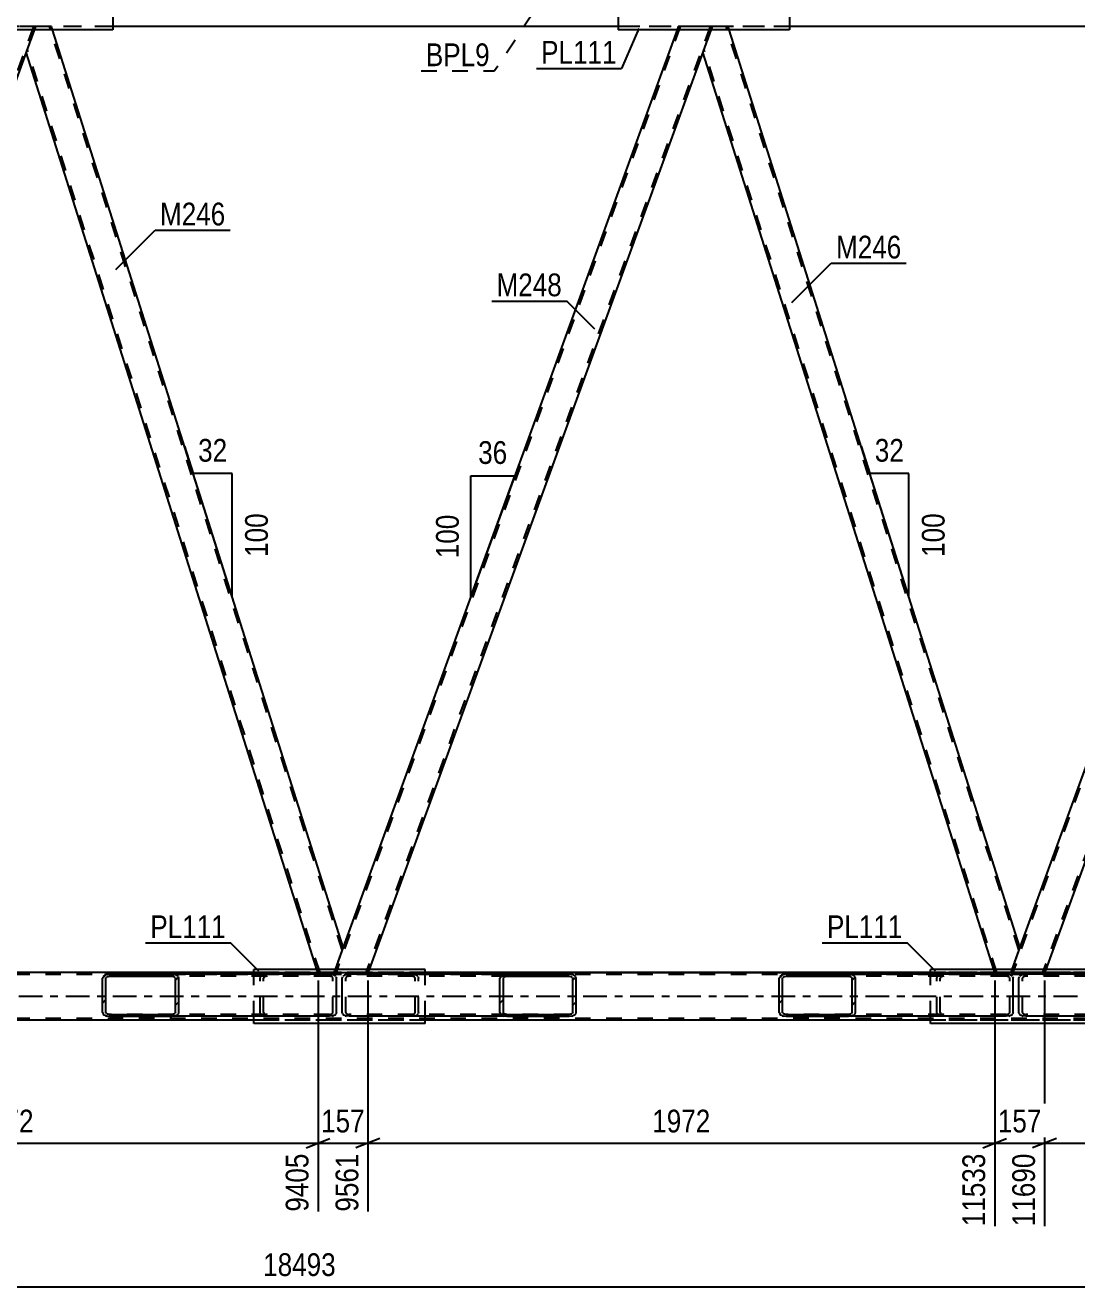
# Model space of a CAD drawing. Header units: millimetres. Extents: x -853 to 336, y -866 to -25.
# Drawn here: x -478.7 to -346.4, y -441.8 to -283.1 of the extents above; entities that cross this region are included whole.
import ezdxf

# ---------------------------------------------------------------- set-up
doc = ezdxf.new("R2010")
doc.units = ezdxf.units.MM
doc.linetypes.add('DXK_LINE_DOT2', pattern=[3.9198, 1.9599, -1.9599])
doc.linetypes.add('DXK_LINE_DOT3', pattern=[5.9187, 2.979, -0.9799, 0.9799, -0.9799])
doc.styles.add('Arial Narrow', font='ARIALN.TTF', dxfattribs={"height": 0.2})

# ---------------------------------------------------------------- blocks, each defined once
blk = doc.blocks.new('Part-570393679-12251 - 12244')
at = {"color": 2, "linetype": 'Continuous'}
for p, q in [((-489.26, -276.91), (-489.26, -277.31)), ((-467.72, -276.91), (-489.26, -276.91)), ((-467.72, -276.91), (-467.72, -277.31)), ((-489.26, -282.59), (-489.26, -283.71)), ((-467.72, -283.71), (-489.26, -283.71)), ((-467.72, -282.59), (-467.72, -283.71))]:
    blk.add_line(p, q, dxfattribs=at)
at = {"color": 7, "linetype": 'DXK_LINE_DOT2'}
for p, q in [((-489.26, -277.31), (-489.26, -282.59)), ((-467.72, -277.31), (-467.72, -282.59))]:
    blk.add_line(p, q, dxfattribs=at)
blk = doc.blocks.new('Part-570393679-12256 - 12244')
at = {"color": 2, "linetype": 'Continuous'}
for p, q in [((-404.13, -276.91), (-404.13, -277.31)), ((-382.58, -276.91), (-404.13, -276.91)), ((-382.58, -276.91), (-382.58, -277.31)), ((-404.13, -282.59), (-404.13, -283.71)), ((-382.58, -283.71), (-404.13, -283.71)), ((-382.58, -282.59), (-382.58, -283.71))]:
    blk.add_line(p, q, dxfattribs=at)
at = {"color": 7, "linetype": 'DXK_LINE_DOT2'}
for p, q in [((-404.13, -277.31), (-404.13, -282.59)), ((-382.58, -277.31), (-382.58, -282.59))]:
    blk.add_line(p, q, dxfattribs=at)
blk = doc.blocks.new('Part-570393679-12271 - 12244')
at = {"color": 7, "linetype": 'DXK_LINE_DOT2'}
for p, q in [((-121.46, -402.55), (-796.39, -402.55)), ((-121.46, -402.31), (-788.39, -402.31)), ((-428.44, -402.31), (-449.99, -402.31)), ((-343.31, -402.31), (-364.85, -402.31)), ((-121.46, -408.07), (-796.39, -408.07)), ((-121.46, -408.31), (-705.39, -408.31)), ((-428.44, -408.31), (-449.99, -408.31)), ((-343.31, -408.31), (-364.85, -408.31))]:
    blk.add_line(p, q, dxfattribs=at)
at = {"color": 2, "linetype": 'Continuous'}
for p, q in [((-449.99, -402.31), (-513.58, -402.31)), ((-364.85, -402.31), (-428.44, -402.31)), ((-449.99, -408.31), (-513.58, -408.31)), ((-364.85, -408.31), (-428.44, -408.31))]:
    blk.add_line(p, q, dxfattribs=at)
at = {"color": 7, "linetype": 'DXK_LINE_DOT3'}
blk.add_line((-121.46, -405.31), (-796.39, -405.31), dxfattribs=at)
blk = doc.blocks.new('Part-570393679-12277 - 12244')
at = {"color": 7, "linetype": 'DXK_LINE_DOT2'}
for p, q in [((-481.45, -283.31), (-524.77, -402.31)), ((-477.71, -283.31), (-521.02, -402.31)), ((-481.71, -283.31), (-481.85, -283.71)), ((-477.45, -283.31), (-481.71, -283.31)), ((-481.71, -283.31), (-481.67, -283.31)), ((-477.45, -283.31), (-478.62, -286.52)), ((-523.85, -399.1), (-525.02, -402.31)), ((-520.76, -402.31), (-525.02, -402.31)), ((-520.62, -401.91), (-520.76, -402.31))]:
    blk.add_line(p, q, dxfattribs=at)
at = {"color": 2, "linetype": 'Continuous'}
for p, q in [((-481.85, -283.71), (-523.85, -399.1)), ((-478.62, -286.52), (-520.62, -401.91))]:
    blk.add_line(p, q, dxfattribs=at)
blk = doc.blocks.new('Part-570393679-12795 - 12244')
at = {"color": 7, "linetype": 'DXK_LINE_DOT2'}
for p, q in [((-396.32, -283.31), (-439.63, -402.31)), ((-392.57, -283.31), (-435.89, -402.31)), ((-396.57, -283.31), (-396.72, -283.71)), ((-392.32, -283.31), (-396.57, -283.31)), ((-396.57, -283.31), (-396.54, -283.31)), ((-392.32, -283.31), (-393.48, -286.52)), ((-438.72, -399.1), (-439.89, -402.31)), ((-435.63, -402.31), (-439.89, -402.31)), ((-435.48, -401.91), (-435.63, -402.31))]:
    blk.add_line(p, q, dxfattribs=at)
at = {"color": 2, "linetype": 'Continuous'}
for p, q in [((-396.72, -283.71), (-438.72, -399.1)), ((-393.48, -286.52), (-435.48, -401.91))]:
    blk.add_line(p, q, dxfattribs=at)
blk = doc.blocks.new('Part-570393679-12443 - 12244')
at = {"color": 7, "linetype": 'DXK_LINE_DOT2'}
for p, q in [((-79.97, -283.31), (-742.57, -283.31)), ((-467.72, -283.31), (-489.26, -283.31)), ((-382.58, -283.31), (-404.13, -283.31))]:
    blk.add_line(p, q, dxfattribs=at)
at = {"color": 2, "linetype": 'Continuous'}
for p, q in [((-404.13, -283.31), (-467.72, -283.31)), ((-318.99, -283.31), (-382.58, -283.31))]:
    blk.add_line(p, q, dxfattribs=at)
blk = doc.blocks.new('Part-570393679-12950 - 12244')
at = {"linetype": 'Continuous'}
h = blk.add_hatch(dxfattribs=at)
h.set_pattern_fill('', scale=0.7, style=0, pattern_type=0)
h.set_pattern_definition([(45, (-419.0202, -403.0088), (-1.57154, 1.57154), [])])
h.paths.add_polyline_path([(-418.95, -402.83), (-419.02, -403.01), (-419.02, -407.33), (-418.95, -407.51), (-418.76, -407.67), (-418.48, -407.77), (-418.15, -407.81), (-410.29, -407.81), (-409.95, -407.77), (-409.67, -407.67), (-409.48, -407.51), (-409.41, -407.33), (-409.41, -403.01), (-409.48, -402.83), (-409.67, -402.67), (-409.95, -402.57), (-410.29, -402.53), (-418.15, -402.53), (-418.48, -402.57), (-418.76, -402.67)])
h.paths.add_polyline_path([(-418.31, -402.79), (-418.15, -402.77), (-410.29, -402.77), (-410.12, -402.79), (-409.98, -402.84), (-409.88, -402.92), (-409.85, -403.01), (-409.85, -407.33), (-409.88, -407.42), (-409.98, -407.5), (-410.12, -407.55), (-410.29, -407.57), (-418.15, -407.57), (-418.31, -407.55), (-418.46, -407.5), (-418.55, -407.42), (-418.58, -407.33), (-418.58, -403.01), (-418.55, -402.92), (-418.46, -402.84)])
at = {"color": 2, "linetype": 'Continuous'}
for p, q in [((-438.85, -403.01), (-438.78, -402.83)), ((-438.85, -407.33), (-438.85, -403.01)), ((-438.31, -402.57), (-437.98, -402.53)), ((-418.15, -402.53), (-437.98, -402.53)), ((-418.95, -402.83), (-419.02, -403.01)), ((-419.02, -407.33), (-419.02, -403.01)), ((-418.58, -403.01), (-418.55, -402.92)), ((-418.58, -407.33), (-418.58, -403.01)), ((-418.15, -402.53), (-418.48, -402.57)), ((-418.31, -402.79), (-418.15, -402.77)), ((-418.15, -402.53), (-410.29, -402.53)), ((-418.15, -402.77), (-410.29, -402.77)), ((-409.95, -402.57), (-410.29, -402.53)), ((-410.29, -402.77), (-410.12, -402.79)), ((-409.88, -402.92), (-409.85, -403.01)), ((-409.85, -407.33), (-409.85, -403.01)), ((-409.41, -403.01), (-409.48, -402.83)), ((-409.41, -407.33), (-409.41, -403.01)), ((-438.78, -407.51), (-438.85, -407.33)), ((-437.98, -407.81), (-438.31, -407.77)), ((-418.15, -407.81), (-437.98, -407.81)), ((-419.02, -407.33), (-418.95, -407.51)), ((-418.55, -407.42), (-418.58, -407.33)), ((-418.48, -407.77), (-418.15, -407.81)), ((-418.15, -407.57), (-418.31, -407.55)), ((-418.15, -407.57), (-410.29, -407.57)), ((-418.15, -407.81), (-410.29, -407.81)), ((-410.12, -407.55), (-410.29, -407.57)), ((-410.29, -407.81), (-409.95, -407.77)), ((-409.85, -407.33), (-409.88, -407.42)), ((-409.48, -407.51), (-409.41, -407.33))]:
    blk.add_line(p, q, dxfattribs=at)
at = {"color": 7, "linetype": 'DXK_LINE_DOT2'}
for p, q in [((-438.38, -402.92), (-438.41, -403.01)), ((-438.41, -407.33), (-438.41, -403.01)), ((-437.98, -402.77), (-438.14, -402.79)), ((-410.29, -402.77), (-437.98, -402.77)), ((-430.11, -402.53), (-429.78, -402.57)), ((-429.95, -402.79), (-430.11, -402.77)), ((-429.68, -403.01), (-429.71, -402.92)), ((-429.68, -407.33), (-429.68, -403.01)), ((-429.31, -402.83), (-429.24, -403.01)), ((-429.24, -407.33), (-429.24, -403.01)), ((-410.29, -402.53), (-418.15, -402.53)), ((-438.41, -407.33), (-438.38, -407.42)), ((-438.14, -407.55), (-437.98, -407.57)), ((-410.29, -407.57), (-437.98, -407.57)), ((-430.11, -407.57), (-429.95, -407.55)), ((-429.78, -407.77), (-430.11, -407.81)), ((-429.71, -407.42), (-429.68, -407.33)), ((-429.24, -407.33), (-429.31, -407.51)), ((-410.29, -407.81), (-418.15, -407.81))]:
    blk.add_line(p, q, dxfattribs=at)
at = {"color": 2, "linetype": 'Continuous'}
for centre, radius, start, end in [((-438.18, -403.37), 0.817, 99.5182, 138.0639), ((-418.35, -403.37), 0.817, 99.5182, 138.0639), ((-418.25, -403.19), 0.409, 99.5182, 138.0639), ((-410.19, -403.19), 0.409, 41.9363, 80.4819), ((-410.09, -403.37), 0.817, 41.9363, 80.4819), ((-438.18, -406.97), 0.817, 221.9363, 260.4819), ((-418.35, -406.97), 0.817, 221.9363, 260.4819), ((-418.25, -407.15), 0.409, 221.9363, 260.4819), ((-410.19, -407.15), 0.409, 279.5182, 318.0639), ((-410.09, -406.97), 0.817, 279.5182, 318.0639)]:
    blk.add_arc(centre, radius, start, end, dxfattribs=at)
at = {"color": 7, "linetype": 'DXK_LINE_DOT2'}
for centre, radius, start, end in [((-438.08, -403.19), 0.409, 99.5182, 138.0639), ((-430.02, -403.19), 0.409, 41.9363, 80.4819), ((-429.92, -403.37), 0.817, 41.9363, 80.4819), ((-438.08, -407.15), 0.409, 221.9363, 260.4819), ((-430.02, -407.15), 0.409, 279.5182, 318.0639), ((-429.92, -406.97), 0.817, 279.5182, 318.0639)]:
    blk.add_arc(centre, radius, start, end, dxfattribs=at)
blk = doc.blocks.new('Part-570393679-12690 - 12244')
at = {"color": 7, "linetype": 'DXK_LINE_DOT2'}
for p, q in [((-311.18, -283.31), (-354.5, -402.31)), ((-307.44, -283.31), (-350.75, -402.31)), ((-311.44, -283.31), (-311.59, -283.71)), ((-307.18, -283.31), (-311.44, -283.31)), ((-311.44, -283.31), (-311.4, -283.31)), ((-307.18, -283.31), (-308.35, -286.52)), ((-353.59, -399.1), (-354.75, -402.31)), ((-350.5, -402.31), (-354.75, -402.31)), ((-350.35, -401.91), (-350.5, -402.31))]:
    blk.add_line(p, q, dxfattribs=at)
at = {"color": 2, "linetype": 'Continuous'}
for p, q in [((-311.59, -283.71), (-353.59, -399.1)), ((-308.35, -286.52), (-350.35, -401.91))]:
    blk.add_line(p, q, dxfattribs=at)
blk = doc.blocks.new('Part-570393679-12710 - 12244')
at = {"linetype": 'Continuous'}
h = blk.add_hatch(dxfattribs=at)
h.set_pattern_fill('', scale=0.7, style=0, pattern_type=0)
h.set_pattern_definition([(45, (-383.8821, -403.0088), (-1.57154, 1.57154), [])])
h.paths.add_polyline_path([(-383.82, -402.83), (-383.88, -403.01), (-383.88, -407.33), (-383.82, -407.51), (-383.63, -407.67), (-383.34, -407.77), (-383.01, -407.81), (-375.15, -407.81), (-374.81, -407.77), (-374.53, -407.67), (-374.34, -407.51), (-374.27, -407.33), (-374.27, -403.01), (-374.34, -402.83), (-374.53, -402.67), (-374.81, -402.57), (-375.15, -402.53), (-383.01, -402.53), (-383.34, -402.57), (-383.63, -402.67)])
h.paths.add_polyline_path([(-383.18, -402.79), (-383.01, -402.77), (-375.15, -402.77), (-374.98, -402.79), (-374.84, -402.84), (-374.74, -402.92), (-374.71, -403.01), (-374.71, -407.33), (-374.74, -407.42), (-374.84, -407.5), (-374.98, -407.55), (-375.15, -407.57), (-383.01, -407.57), (-383.18, -407.55), (-383.32, -407.5), (-383.41, -407.42), (-383.45, -407.33), (-383.45, -403.01), (-383.41, -402.92), (-383.32, -402.84)])
at = {"color": 2, "linetype": 'Continuous'}
for p, q in [((-383.82, -402.83), (-383.88, -403.01)), ((-383.88, -407.33), (-383.88, -403.01)), ((-383.45, -403.01), (-383.41, -402.92)), ((-383.45, -407.33), (-383.45, -403.01)), ((-383.01, -402.53), (-383.34, -402.57)), ((-383.18, -402.79), (-383.01, -402.77)), ((-383.01, -402.53), (-375.15, -402.53)), ((-383.01, -402.77), (-375.15, -402.77)), ((-355.32, -402.53), (-375.15, -402.53)), ((-374.81, -402.57), (-375.15, -402.53)), ((-375.15, -402.77), (-374.98, -402.79)), ((-374.74, -402.92), (-374.71, -403.01)), ((-374.71, -407.33), (-374.71, -403.01)), ((-374.27, -403.01), (-374.34, -402.83)), ((-374.27, -407.33), (-374.27, -403.01)), ((-355.32, -402.53), (-354.98, -402.57)), ((-354.51, -402.83), (-354.45, -403.01)), ((-354.45, -407.33), (-354.45, -403.01)), ((-383.88, -407.33), (-383.82, -407.51)), ((-383.41, -407.42), (-383.45, -407.33)), ((-383.34, -407.77), (-383.01, -407.81)), ((-383.01, -407.57), (-383.18, -407.55)), ((-383.01, -407.57), (-375.15, -407.57)), ((-383.01, -407.81), (-375.15, -407.81)), ((-374.98, -407.55), (-375.15, -407.57)), ((-375.15, -407.81), (-374.81, -407.77)), ((-355.32, -407.81), (-375.15, -407.81)), ((-374.71, -407.33), (-374.74, -407.42)), ((-374.34, -407.51), (-374.27, -407.33)), ((-354.98, -407.77), (-355.32, -407.81)), ((-354.45, -407.33), (-354.51, -407.51))]:
    blk.add_line(p, q, dxfattribs=at)
at = {"color": 7, "linetype": 'DXK_LINE_DOT2'}
for p, q in [((-375.15, -402.53), (-383.01, -402.53)), ((-355.32, -402.77), (-383.01, -402.77)), ((-364.05, -403.01), (-363.99, -402.83)), ((-364.05, -407.33), (-364.05, -403.01)), ((-363.58, -402.92), (-363.62, -403.01)), ((-363.62, -407.33), (-363.62, -403.01)), ((-363.51, -402.57), (-363.18, -402.53)), ((-363.18, -402.77), (-363.35, -402.79)), ((-355.15, -402.79), (-355.32, -402.77)), ((-354.88, -403.01), (-354.92, -402.92)), ((-354.88, -407.33), (-354.88, -403.01)), ((-355.32, -407.57), (-383.01, -407.57)), ((-375.15, -407.81), (-383.01, -407.81)), ((-363.99, -407.51), (-364.05, -407.33)), ((-363.62, -407.33), (-363.58, -407.42)), ((-363.18, -407.81), (-363.51, -407.77)), ((-363.35, -407.55), (-363.18, -407.57)), ((-355.32, -407.57), (-355.15, -407.55)), ((-354.92, -407.42), (-354.88, -407.33))]:
    blk.add_line(p, q, dxfattribs=at)
at = {"color": 2, "linetype": 'Continuous'}
for centre, radius, start, end in [((-383.21, -403.37), 0.817, 99.5182, 138.0639), ((-383.11, -403.19), 0.409, 99.5182, 138.0639), ((-375.05, -403.19), 0.409, 41.9363, 80.4819), ((-374.95, -403.37), 0.817, 41.9363, 80.4819), ((-355.12, -403.37), 0.817, 41.9363, 80.4819), ((-383.21, -406.97), 0.817, 221.9363, 260.4819), ((-383.11, -407.15), 0.409, 221.9363, 260.4819), ((-375.05, -407.15), 0.409, 279.5182, 318.0639), ((-374.95, -406.97), 0.817, 279.5182, 318.0639), ((-355.12, -406.97), 0.817, 279.5182, 318.0639)]:
    blk.add_arc(centre, radius, start, end, dxfattribs=at)
at = {"color": 7, "linetype": 'DXK_LINE_DOT2'}
for centre, radius, start, end in [((-363.38, -403.37), 0.817, 99.5182, 138.0639), ((-363.28, -403.19), 0.409, 99.5182, 138.0639), ((-355.22, -403.19), 0.409, 41.9363, 80.4819), ((-363.38, -406.97), 0.817, 221.9363, 260.4819), ((-363.28, -407.15), 0.409, 221.9363, 260.4819), ((-355.22, -407.15), 0.409, 279.5182, 318.0639)]:
    blk.add_arc(centre, radius, start, end, dxfattribs=at)
blk = doc.blocks.new('Part-570393679-12863 - 12244')
at = {"color": 2, "linetype": 'Continuous'}
for p, q in [((-343.31, -401.91), (-364.85, -401.91)), ((-364.85, -402.53), (-364.85, -401.91)), ((-343.31, -402.53), (-343.31, -401.91)), ((-364.85, -408.71), (-364.85, -407.81)), ((-343.31, -408.71), (-343.31, -407.81)), ((-343.31, -408.71), (-364.85, -408.71))]:
    blk.add_line(p, q, dxfattribs=at)
at = {"color": 7, "linetype": 'DXK_LINE_DOT2'}
for p, q in [((-364.85, -407.81), (-364.85, -402.53)), ((-343.31, -407.81), (-343.31, -402.53))]:
    blk.add_line(p, q, dxfattribs=at)
blk = doc.blocks.new('Part-570393679-12774 - 12244')
at = {"color": 2, "linetype": 'Continuous'}
for p, q in [((-392.46, -283.71), (-393.48, -286.52)), ((-353.59, -399.1), (-390.18, -283.71)), ((-356.89, -401.91), (-393.48, -286.52)), ((-353.59, -399.1), (-354.61, -401.91))]:
    blk.add_line(p, q, dxfattribs=at)
at = {"color": 7, "linetype": 'DXK_LINE_DOT2'}
for p, q in [((-392.32, -283.31), (-392.46, -283.71)), ((-390.3, -283.31), (-392.32, -283.31)), ((-353.72, -399.47), (-390.56, -283.31)), ((-390.18, -283.71), (-390.3, -283.31)), ((-356.51, -402.31), (-393.35, -286.15)), ((-353.72, -399.47), (-353.85, -399.84)), ((-356.77, -402.31), (-356.89, -401.91)), ((-354.75, -402.31), (-356.77, -402.31)), ((-354.61, -401.91), (-354.75, -402.31))]:
    blk.add_line(p, q, dxfattribs=at)
blk = doc.blocks.new('Part-570393679-12800 - 12244')
at = {"linetype": 'Continuous'}
h = blk.add_hatch(dxfattribs=at)
h.set_pattern_fill('', scale=0.7, style=0, pattern_type=0)
h.set_pattern_definition([(45, (-469.0164, -403.009), (-1.57154, 1.57154), [])])
h.paths.add_polyline_path([(-468.95, -402.83), (-469.02, -403.01), (-469.02, -407.33), (-468.95, -407.51), (-468.76, -407.67), (-468.48, -407.77), (-468.14, -407.81), (-460.28, -407.81), (-459.95, -407.77), (-459.66, -407.67), (-459.47, -407.51), (-459.41, -407.33), (-459.41, -403.01), (-459.47, -402.83), (-459.66, -402.67), (-459.95, -402.57), (-460.28, -402.53), (-468.14, -402.53), (-468.48, -402.57), (-468.76, -402.67)])
h.paths.add_polyline_path([(-468.31, -402.79), (-468.14, -402.77), (-460.28, -402.77), (-460.11, -402.79), (-459.97, -402.84), (-459.88, -402.92), (-459.85, -403.01), (-459.85, -407.33), (-459.88, -407.42), (-459.97, -407.5), (-460.11, -407.55), (-460.28, -407.57), (-468.14, -407.57), (-468.31, -407.55), (-468.45, -407.5), (-468.55, -407.42), (-468.58, -407.33), (-468.58, -403.01), (-468.55, -402.92), (-468.45, -402.84)])
at = {"color": 2, "linetype": 'Continuous'}
for p, q in [((-468.95, -402.83), (-469.02, -403.01)), ((-469.02, -407.33), (-469.02, -403.01)), ((-468.58, -403.01), (-468.55, -402.92)), ((-468.58, -407.33), (-468.58, -403.01)), ((-468.14, -402.53), (-468.48, -402.57)), ((-468.31, -402.79), (-468.14, -402.77)), ((-468.14, -402.53), (-460.28, -402.53)), ((-468.14, -402.77), (-460.28, -402.77)), ((-440.45, -402.53), (-460.28, -402.53)), ((-459.95, -402.57), (-460.28, -402.53)), ((-460.28, -402.77), (-460.11, -402.79)), ((-459.88, -402.92), (-459.85, -403.01)), ((-459.85, -407.33), (-459.85, -403.01)), ((-459.41, -403.01), (-459.47, -402.83)), ((-459.41, -407.33), (-459.41, -403.01)), ((-440.45, -402.53), (-440.12, -402.57)), ((-439.65, -402.83), (-439.58, -403.01)), ((-439.58, -407.33), (-439.58, -403.01)), ((-469.02, -407.33), (-468.95, -407.51)), ((-468.55, -407.42), (-468.58, -407.33)), ((-468.48, -407.77), (-468.14, -407.81)), ((-468.14, -407.57), (-468.31, -407.55)), ((-468.14, -407.57), (-460.28, -407.57)), ((-468.14, -407.81), (-460.28, -407.81)), ((-460.11, -407.55), (-460.28, -407.57)), ((-460.28, -407.81), (-459.95, -407.77)), ((-440.45, -407.81), (-460.28, -407.81)), ((-459.85, -407.33), (-459.88, -407.42)), ((-459.47, -407.51), (-459.41, -407.33)), ((-440.12, -407.77), (-440.45, -407.81)), ((-439.58, -407.33), (-439.65, -407.51))]:
    blk.add_line(p, q, dxfattribs=at)
at = {"color": 7, "linetype": 'DXK_LINE_DOT2'}
for p, q in [((-460.28, -402.53), (-468.14, -402.53)), ((-440.45, -402.77), (-468.14, -402.77)), ((-449.19, -403.01), (-449.12, -402.83)), ((-449.19, -407.33), (-449.19, -403.01)), ((-448.72, -402.92), (-448.75, -403.01)), ((-448.75, -407.33), (-448.75, -403.01)), ((-448.65, -402.57), (-448.31, -402.53)), ((-448.31, -402.77), (-448.48, -402.79)), ((-440.29, -402.79), (-440.45, -402.77)), ((-440.02, -403.01), (-440.05, -402.92)), ((-440.02, -407.33), (-440.02, -403.01)), ((-440.45, -407.57), (-468.14, -407.57)), ((-460.28, -407.81), (-468.14, -407.81)), ((-449.12, -407.51), (-449.19, -407.33)), ((-448.75, -407.33), (-448.72, -407.42)), ((-448.31, -407.81), (-448.65, -407.77)), ((-448.48, -407.55), (-448.31, -407.57)), ((-440.45, -407.57), (-440.29, -407.55)), ((-440.05, -407.42), (-440.02, -407.33))]:
    blk.add_line(p, q, dxfattribs=at)
at = {"color": 2, "linetype": 'Continuous'}
for centre, radius, start, end in [((-468.34, -403.37), 0.817, 99.5182, 138.0639), ((-468.24, -403.19), 0.409, 99.5182, 138.0639), ((-460.18, -403.19), 0.409, 41.9363, 80.4819), ((-460.08, -403.37), 0.817, 41.9363, 80.4819), ((-440.25, -403.37), 0.817, 41.9363, 80.4819), ((-468.34, -406.97), 0.817, 221.9363, 260.4819), ((-468.24, -407.15), 0.409, 221.9363, 260.4819), ((-460.18, -407.15), 0.409, 279.5182, 318.0639), ((-460.08, -406.97), 0.817, 279.5182, 318.0639), ((-440.25, -406.97), 0.817, 279.5182, 318.0639)]:
    blk.add_arc(centre, radius, start, end, dxfattribs=at)
at = {"color": 7, "linetype": 'DXK_LINE_DOT2'}
for centre, radius, start, end in [((-448.51, -403.37), 0.817, 99.5182, 138.0639), ((-448.41, -403.19), 0.409, 99.5182, 138.0639), ((-440.35, -403.19), 0.409, 41.9363, 80.4819), ((-448.51, -406.97), 0.817, 221.9363, 260.4819), ((-448.41, -407.15), 0.409, 221.9363, 260.4819), ((-440.35, -407.15), 0.409, 279.5182, 318.0639)]:
    blk.add_arc(centre, radius, start, end, dxfattribs=at)
blk = doc.blocks.new('Part-570393679-12858 - 12244')
at = {"color": 2, "linetype": 'Continuous'}
for p, q in [((-428.44, -401.91), (-449.99, -401.91)), ((-449.99, -402.53), (-449.99, -401.91)), ((-428.44, -402.53), (-428.44, -401.91)), ((-449.99, -408.71), (-449.99, -407.81)), ((-428.44, -408.71), (-428.44, -407.81)), ((-428.44, -408.71), (-449.99, -408.71))]:
    blk.add_line(p, q, dxfattribs=at)
at = {"color": 7, "linetype": 'DXK_LINE_DOT2'}
for p, q in [((-449.99, -407.81), (-449.99, -402.53)), ((-428.44, -402.84), (-428.44, -402.53)), ((-428.44, -407.81), (-428.44, -402.84))]:
    blk.add_line(p, q, dxfattribs=at)
blk = doc.blocks.new('Part-570393679-12929 - 12244')
at = {"color": 2, "linetype": 'Continuous'}
for p, q in [((-477.6, -283.71), (-478.62, -286.52)), ((-438.72, -399.1), (-475.31, -283.71)), ((-442.03, -401.91), (-478.62, -286.52)), ((-438.72, -399.1), (-439.74, -401.91))]:
    blk.add_line(p, q, dxfattribs=at)
at = {"color": 7, "linetype": 'DXK_LINE_DOT2'}
for p, q in [((-477.45, -283.31), (-477.6, -283.71)), ((-475.44, -283.31), (-477.45, -283.31)), ((-438.85, -399.47), (-475.69, -283.31)), ((-475.31, -283.71), (-475.44, -283.31)), ((-441.65, -402.31), (-478.48, -286.15)), ((-438.85, -399.47), (-438.99, -399.84)), ((-441.9, -402.31), (-442.03, -401.91)), ((-439.89, -402.31), (-441.9, -402.31)), ((-439.74, -401.91), (-439.89, -402.31))]:
    blk.add_line(p, q, dxfattribs=at)
blk = doc.blocks.new('Part-570393679-12951 - 12244')
at = {"linetype": 'Continuous'}
h = blk.add_hatch(dxfattribs=at)
h.set_pattern_fill('', scale=0.7, style=0, pattern_type=0)
h.set_pattern_definition([(45, (-333.886, -403.0087), (-1.57154, 1.57154), [])])
h.paths.add_polyline_path([(-333.82, -402.83), (-333.89, -403.01), (-333.89, -407.33), (-333.82, -407.51), (-333.63, -407.67), (-333.35, -407.77), (-333.01, -407.81), (-325.15, -407.81), (-324.82, -407.77), (-324.53, -407.67), (-324.34, -407.51), (-324.28, -407.33), (-324.28, -403.01), (-324.34, -402.83), (-324.53, -402.67), (-324.82, -402.57), (-325.15, -402.53), (-333.01, -402.53), (-333.35, -402.57), (-333.63, -402.67)])
h.paths.add_polyline_path([(-333.18, -402.79), (-333.01, -402.77), (-325.15, -402.77), (-324.98, -402.79), (-324.84, -402.84), (-324.75, -402.92), (-324.71, -403.01), (-324.71, -407.33), (-324.75, -407.42), (-324.84, -407.5), (-324.98, -407.55), (-325.15, -407.57), (-333.01, -407.57), (-333.18, -407.55), (-333.32, -407.5), (-333.42, -407.42), (-333.45, -407.33), (-333.45, -403.01), (-333.42, -402.92), (-333.32, -402.84)])
at = {"color": 2, "linetype": 'Continuous'}
for p, q in [((-353.72, -403.01), (-353.65, -402.83)), ((-353.72, -407.33), (-353.72, -403.01)), ((-353.18, -402.57), (-352.84, -402.53)), ((-333.01, -402.53), (-352.84, -402.53)), ((-333.82, -402.83), (-333.89, -403.01)), ((-333.89, -407.33), (-333.89, -403.01)), ((-333.45, -403.01), (-333.42, -402.92)), ((-333.45, -407.33), (-333.45, -403.01)), ((-333.01, -402.53), (-333.35, -402.57)), ((-333.18, -402.79), (-333.01, -402.77)), ((-333.01, -402.53), (-325.15, -402.53)), ((-333.01, -402.77), (-325.15, -402.77)), ((-324.82, -402.57), (-325.15, -402.53)), ((-325.15, -402.77), (-324.98, -402.79)), ((-324.75, -402.92), (-324.71, -403.01)), ((-324.71, -407.33), (-324.71, -403.01)), ((-324.28, -403.01), (-324.34, -402.83)), ((-324.28, -407.33), (-324.28, -403.01)), ((-353.65, -407.51), (-353.72, -407.33)), ((-352.84, -407.81), (-353.18, -407.77)), ((-333.01, -407.81), (-352.84, -407.81)), ((-333.89, -407.33), (-333.82, -407.51)), ((-333.42, -407.42), (-333.45, -407.33)), ((-333.35, -407.77), (-333.01, -407.81)), ((-333.01, -407.57), (-333.18, -407.55)), ((-333.01, -407.57), (-325.15, -407.57)), ((-333.01, -407.81), (-325.15, -407.81)), ((-324.98, -407.55), (-325.15, -407.57)), ((-325.15, -407.81), (-324.82, -407.77)), ((-324.71, -407.33), (-324.75, -407.42)), ((-324.34, -407.51), (-324.28, -407.33))]:
    blk.add_line(p, q, dxfattribs=at)
at = {"color": 7, "linetype": 'DXK_LINE_DOT2'}
for p, q in [((-353.25, -402.92), (-353.28, -403.01)), ((-353.28, -407.33), (-353.28, -403.01)), ((-352.84, -402.77), (-353.01, -402.79)), ((-325.15, -402.77), (-352.84, -402.77)), ((-344.98, -402.53), (-344.65, -402.57)), ((-344.81, -402.79), (-344.98, -402.77)), ((-344.54, -403.01), (-344.58, -402.92)), ((-344.54, -407.33), (-344.54, -403.01)), ((-344.17, -402.83), (-344.11, -403.01)), ((-344.11, -407.33), (-344.11, -403.01)), ((-325.15, -402.53), (-333.01, -402.53)), ((-353.28, -407.33), (-353.25, -407.42)), ((-353.01, -407.55), (-352.84, -407.57)), ((-325.15, -407.57), (-352.84, -407.57)), ((-344.98, -407.57), (-344.81, -407.55)), ((-344.65, -407.77), (-344.98, -407.81)), ((-344.58, -407.42), (-344.54, -407.33)), ((-344.11, -407.33), (-344.17, -407.51)), ((-325.15, -407.81), (-333.01, -407.81))]:
    blk.add_line(p, q, dxfattribs=at)
at = {"color": 2, "linetype": 'Continuous'}
for centre, radius, start, end in [((-353.04, -403.37), 0.817, 99.5182, 138.0639), ((-333.21, -403.37), 0.817, 99.5182, 138.0639), ((-333.11, -403.19), 0.409, 99.5182, 138.0639), ((-325.05, -403.19), 0.409, 41.9363, 80.4819), ((-324.95, -403.37), 0.817, 41.9363, 80.4819), ((-353.04, -406.97), 0.817, 221.9363, 260.4819), ((-333.21, -406.97), 0.817, 221.9363, 260.4819), ((-333.11, -407.15), 0.409, 221.9363, 260.4819), ((-325.05, -407.15), 0.409, 279.5182, 318.0639), ((-324.95, -406.97), 0.817, 279.5182, 318.0639)]:
    blk.add_arc(centre, radius, start, end, dxfattribs=at)
at = {"color": 7, "linetype": 'DXK_LINE_DOT2'}
for centre, radius, start, end in [((-352.94, -403.19), 0.409, 99.5182, 138.0639), ((-344.88, -403.19), 0.409, 41.9363, 80.4819), ((-344.78, -403.37), 0.817, 41.9363, 80.4819), ((-352.94, -407.15), 0.409, 221.9363, 260.4819), ((-344.88, -407.15), 0.409, 279.5182, 318.0639), ((-344.78, -406.97), 0.817, 279.5182, 318.0639)]:
    blk.add_arc(centre, radius, start, end, dxfattribs=at)
blk = doc.blocks.new('StraightDimension-570393679-13240 - 12244')
at = {"color": 7, "linetype": 'Continuous'}
for p, q in [((-441.9, -403.31), (-441.9, -432.38)), ((-435.63, -403.31), (-435.63, -432.38)), ((-443.4, -424.37), (-440.4, -423.17)), ((-434.13, -423.17), (-437.13, -424.37)), ((-441.9, -423.77), (-435.63, -423.77))]:
    blk.add_line(p, q, dxfattribs=at)
at = {"color": 0}
blk.add_wipeout([(-435.42, -423.02), (-435.42, -418.82), (-442.11, -418.82), (-442.11, -423.02)], dxfattribs=at)
at = {"color": 0, "linetype": 'Continuous'}
blk.add_wipeout([(-436.23, -424.47), (-440.43, -424.47), (-440.43, -432.98), (-436.23, -432.98)], dxfattribs=at)
at = {"color": 3, "style": 'Arial Narrow'}
blk.add_text('157', height=2.863, dxfattribs=at).set_placement((-441.51, -422.42))
at = {"color": 3, "linetype": 'Continuous', "style": 'Arial Narrow'}
blk.add_text('9561', height=2.863, rotation=90.0002, dxfattribs=at).set_placement((-436.83, -432.38))
blk = doc.blocks.new('StraightDimension-570393679-13258 - 12244')
at = {"color": 7, "linetype": 'Continuous'}
for p, q in [((-520.76, -403.31), (-520.76, -432.38)), ((-441.9, -403.31), (-441.9, -432.38)), ((-519.26, -423.17), (-522.26, -424.37)), ((-443.4, -424.37), (-440.4, -423.17)), ((-520.76, -423.77), (-441.9, -423.77))]:
    blk.add_line(p, q, dxfattribs=at)
at = {"color": 0}
blk.add_wipeout([(-477.08, -423.02), (-477.08, -418.82), (-485.59, -418.82), (-485.59, -423.02)], dxfattribs=at)
at = {"color": 0, "linetype": 'Continuous'}
blk.add_wipeout([(-442.5, -424.47), (-446.7, -424.47), (-446.7, -432.98), (-442.5, -432.98)], dxfattribs=at)
at = {"color": 3, "style": 'Arial Narrow'}
blk.add_text('1972', height=2.863, dxfattribs=at).set_placement((-484.99, -422.42))
at = {"color": 3, "linetype": 'Continuous', "style": 'Arial Narrow'}
blk.add_text('9405', height=2.863, rotation=90.0002, dxfattribs=at).set_placement((-443.1, -432.38))
blk = doc.blocks.new('StraightDimension-570393679-13386 - 12244')
at = {"color": 7, "linetype": 'Continuous'}
blk.add_line((-809.29, -441.83), (-79.17, -441.83), dxfattribs=at)
at = {"color": 0}
blk.add_wipeout([(-439.06, -441.08), (-439.06, -436.88), (-449.4, -436.88), (-449.4, -441.08)], dxfattribs=at)
at = {"color": 3, "style": 'Arial Narrow'}
blk.add_text('18493', height=2.863, dxfattribs=at).set_placement((-448.8, -440.48))
blk = doc.blocks.new('StraightDimension-570393679-13186 - 12244')
at = {"color": 7, "linetype": 'Continuous'}
for p, q in [((-350.5, -403.31), (-350.5, -434.21)), ((-271.63, -403.31), (-271.63, -434.21)), ((-349, -423.17), (-352, -424.37)), ((-273.13, -424.37), (-270.13, -423.17)), ((-350.5, -423.77), (-271.63, -423.77))]:
    blk.add_line(p, q, dxfattribs=at)
at = {"color": 0}
blk.add_wipeout([(-306.81, -423.02), (-306.81, -418.82), (-315.32, -418.82), (-315.32, -423.02)], dxfattribs=at)
at = {"color": 0, "linetype": 'Continuous'}
blk.add_wipeout([(-272.23, -424.47), (-276.43, -424.47), (-276.43, -434.81), (-272.23, -434.81)], dxfattribs=at)
at = {"color": 3, "style": 'Arial Narrow'}
blk.add_text('1972', height=2.863, dxfattribs=at).set_placement((-314.72, -422.42))
at = {"color": 3, "linetype": 'Continuous', "style": 'Arial Narrow'}
blk.add_text('13661', height=2.863, rotation=90.0002, dxfattribs=at).set_placement((-272.83, -434.21))
blk = doc.blocks.new('StraightDimension-570393679-13204 - 12244')
at = {"color": 7, "linetype": 'Continuous'}
for p, q in [((-356.77, -403.31), (-356.77, -434.21)), ((-350.5, -403.31), (-350.5, -434.21)), ((-358.27, -424.37), (-355.27, -423.17)), ((-349, -423.17), (-352, -424.37)), ((-356.77, -423.77), (-350.5, -423.77))]:
    blk.add_line(p, q, dxfattribs=at)
at = {"color": 0}
blk.add_wipeout([(-350.29, -423.02), (-350.29, -418.82), (-356.97, -418.82), (-356.97, -423.02)], dxfattribs=at)
at = {"color": 0, "linetype": 'Continuous'}
blk.add_wipeout([(-351.1, -424.47), (-355.3, -424.47), (-355.3, -434.81), (-351.1, -434.81)], dxfattribs=at)
at = {"color": 3, "style": 'Arial Narrow'}
blk.add_text('157', height=2.863, dxfattribs=at).set_placement((-356.37, -422.42))
at = {"color": 3, "linetype": 'Continuous', "style": 'Arial Narrow'}
blk.add_text('11690', height=2.863, rotation=90.0002, dxfattribs=at).set_placement((-351.7, -434.21))
blk = doc.blocks.new('StraightDimension-570393679-13222 - 12244')
at = {"color": 7, "linetype": 'Continuous'}
for p, q in [((-435.63, -403.31), (-435.63, -432.38)), ((-356.77, -403.31), (-356.77, -434.21)), ((-434.13, -423.17), (-437.13, -424.37)), ((-358.27, -424.37), (-355.27, -423.17)), ((-435.63, -423.77), (-356.77, -423.77))]:
    blk.add_line(p, q, dxfattribs=at)
at = {"color": 0}
blk.add_wipeout([(-391.94, -423.02), (-391.94, -418.82), (-400.45, -418.82), (-400.45, -423.02)], dxfattribs=at)
at = {"color": 0, "linetype": 'Continuous'}
blk.add_wipeout([(-357.37, -424.47), (-361.57, -424.47), (-361.57, -434.81), (-357.37, -434.81)], dxfattribs=at)
at = {"color": 3, "style": 'Arial Narrow'}
blk.add_text('1972', height=2.863, dxfattribs=at).set_placement((-399.85, -422.42))
at = {"color": 3, "linetype": 'Continuous', "style": 'Arial Narrow'}
blk.add_text('11533', height=2.863, rotation=90.0002, dxfattribs=at).set_placement((-357.97, -434.21))
blk = doc.blocks.new('StraightDimension-570393679-13375 - 12244')
at = {"color": 7, "linetype": 'Continuous'}
blk.add_line((-468.78, -402.31), (-130.88, -402.31), dxfattribs=at)
blk = doc.blocks.new('AngleDimension-570393679-25787 - 12244')
at = {"color": 7, "linetype": 'Continuous'}
for p, q in [((-458.71, -336.08), (-457.6, -339.55)), ((-452.71, -339.55), (-457.6, -339.55)), ((-452.71, -355), (-457.6, -339.55)), ((-452.71, -355), (-452.71, -339.55))]:
    blk.add_line(p, q, dxfattribs=at)
at = {"color": 0}
blk.add_wipeout([(-447.61, -343.93), (-451.81, -343.93), (-451.81, -350.62), (-447.61, -350.62)], dxfattribs=at)
at = {"color": 3, "style": 'Arial Narrow'}
blk.add_text('100', height=2.863, rotation=90.0002, dxfattribs=at).set_placement((-448.21, -350.02))
at = {"color": 0}
blk.add_wipeout([(-452.73, -338.65), (-452.73, -334.45), (-457.58, -334.45), (-457.58, -338.65)], dxfattribs=at)
at = {"color": 3, "style": 'Arial Narrow'}
blk.add_text('32', height=2.863, dxfattribs=at).set_placement((-456.98, -338.05))
blk = doc.blocks.new('AngleDimension-570393679-25789 - 12244')
at = {"color": 7, "linetype": 'Continuous'}
for p, q in [((-422.69, -339.83), (-417.15, -339.83)), ((-422.69, -355.06), (-417.15, -339.83)), ((-422.69, -355.06), (-422.69, -339.83)), ((-417.23, -340.05), (-417.15, -339.83))]:
    blk.add_line(p, q, dxfattribs=at)
at = {"color": 0}
for points in [[(-417.49, -338.93), (-417.49, -334.73), (-422.35, -334.73), (-422.35, -338.93)], [(-423.59, -344.1), (-427.79, -344.1), (-427.79, -350.79), (-423.59, -350.79)]]:
    blk.add_wipeout(points, dxfattribs=at)
at = {"color": 3, "style": 'Arial Narrow'}
blk.add_text('36', height=2.863, dxfattribs=at).set_placement((-421.75, -338.33))
blk.add_text('100', height=2.863, rotation=90.0002, dxfattribs=at).set_placement((-424.19, -350.19))
blk = doc.blocks.new('AngleDimension-570393679-25816 - 12244')
at = {"color": 7, "linetype": 'Continuous'}
for p, q in [((-373.57, -336.08), (-372.47, -339.55)), ((-367.57, -339.55), (-372.47, -339.55)), ((-367.57, -355), (-372.47, -339.55)), ((-367.57, -355), (-367.57, -339.55))]:
    blk.add_line(p, q, dxfattribs=at)
at = {"color": 0}
blk.add_wipeout([(-362.47, -343.93), (-366.67, -343.93), (-366.67, -350.62), (-362.47, -350.62)], dxfattribs=at)
at = {"color": 3, "style": 'Arial Narrow'}
blk.add_text('100', height=2.863, rotation=90.0002, dxfattribs=at).set_placement((-363.07, -350.02))
at = {"color": 0}
blk.add_wipeout([(-367.59, -338.65), (-367.59, -334.45), (-372.45, -334.45), (-372.45, -338.65)], dxfattribs=at)
at = {"color": 3, "style": 'Arial Narrow'}
blk.add_text('32', height=2.863, dxfattribs=at).set_placement((-371.85, -338.05))
blk = doc.blocks.new('Mark-570393679-12252 - 12244')
at = {"color": 0}
blk.add_wipeout([(-404.33, -287.99), (-404.33, -284.99), (-413.83, -284.99), (-413.83, -287.99)], dxfattribs=at)
blk.add_wipeout([(-404.33, -287.99), (-404.33, -284.99), (-413.83, -284.99), (-413.83, -287.99)], dxfattribs=at)
at = {"color": 30, "linetype": 'Continuous'}
for p in [(-401.54, -283.54), (-414.43, -288.59)]:
    blk.add_line(p, (-403.73, -288.59), dxfattribs=at)
at = {"color": 3, "style": 'Arial Narrow'}
blk.add_text('PL111', height=2.863, dxfattribs=at).set_placement((-413.83, -287.99))
blk = doc.blocks.new('Mark-570393679-12791 - 12244')
at = {"color": 0}
blk.add_wipeout([(-411.21, -317.24), (-411.21, -314.24), (-419.44, -314.24), (-419.44, -317.24)], dxfattribs=at)
blk.add_wipeout([(-411.21, -317.24), (-411.21, -314.24), (-419.44, -314.24), (-419.44, -317.24)], dxfattribs=at)
at = {"color": 30, "linetype": 'Continuous'}
for p in [(-420.04, -317.84), (-407.08, -321.38)]:
    blk.add_line(p, (-410.61, -317.84), dxfattribs=at)
at = {"color": 3, "style": 'Arial Narrow'}
blk.add_text('M248', height=2.863, dxfattribs=at).set_placement((-419.44, -317.24))
blk = doc.blocks.new('Mark-570393679-12490 - 12244')
at = {"color": 0}
blk.add_wipeout([(-420.29, -288.3), (-420.29, -285.3), (-428.33, -285.3), (-428.33, -288.3)], dxfattribs=at)
blk.add_wipeout([(-420.29, -288.3), (-420.29, -285.3), (-428.33, -285.3), (-428.33, -288.3)], dxfattribs=at)
at = {"color": 30, "linetype": 'DXK_LINE_DOT2'}
for p in [(-408.46, -271.94), (-428.93, -288.9)]:
    blk.add_line(p, (-419.69, -288.9), dxfattribs=at)
at = {"color": 3, "style": 'Arial Narrow'}
blk.add_text('BPL9', height=2.863, dxfattribs=at).set_placement((-428.33, -288.3))
blk = doc.blocks.new('Mark-570393679-12770 - 12244')
at = {"color": 0}
blk.add_wipeout([(-368.5, -312.49), (-368.5, -309.49), (-376.73, -309.49), (-376.73, -312.49)], dxfattribs=at)
blk.add_wipeout([(-368.5, -312.49), (-368.5, -309.49), (-376.73, -309.49), (-376.73, -312.49)], dxfattribs=at)
at = {"color": 30, "linetype": 'Continuous'}
for p, q in [((-382.28, -318.04), (-377.33, -313.09)), ((-377.33, -313.09), (-367.9, -313.09))]:
    blk.add_line(p, q, dxfattribs=at)
at = {"color": 3, "style": 'Arial Narrow'}
blk.add_text('M246', height=2.863, dxfattribs=at).set_placement((-376.73, -312.49))
blk = doc.blocks.new('Mark-570393679-12925 - 12244')
at = {"color": 0}
blk.add_wipeout([(-453.56, -308.33), (-453.56, -305.33), (-461.78, -305.33), (-461.78, -308.33)], dxfattribs=at)
blk.add_wipeout([(-453.56, -308.33), (-453.56, -305.33), (-461.78, -305.33), (-461.78, -308.33)], dxfattribs=at)
at = {"color": 30, "linetype": 'Continuous'}
for p, q in [((-467.33, -313.88), (-462.38, -308.93)), ((-462.38, -308.93), (-452.96, -308.93))]:
    blk.add_line(p, q, dxfattribs=at)
at = {"color": 3, "style": 'Arial Narrow'}
blk.add_text('M246', height=2.863, dxfattribs=at).set_placement((-461.78, -308.33))
blk = doc.blocks.new('Mark-570393679-12854 - 12244')
at = {"color": 0}
blk.add_wipeout([(-453.5, -397.98), (-453.5, -394.98), (-463, -394.98), (-463, -397.98)], dxfattribs=at)
blk.add_wipeout([(-453.5, -397.98), (-453.5, -394.98), (-463, -394.98), (-463, -397.98)], dxfattribs=at)
at = {"color": 30, "linetype": 'Continuous'}
for p in [(-463.6, -398.58), (-449.36, -402.12)]:
    blk.add_line(p, (-452.9, -398.58), dxfattribs=at)
at = {"color": 3, "style": 'Arial Narrow'}
blk.add_text('PL111', height=2.863, dxfattribs=at).set_placement((-463, -397.98))
blk = doc.blocks.new('Mark-570393679-12859 - 12244')
at = {"color": 0}
blk.add_wipeout([(-368.37, -397.98), (-368.37, -394.98), (-377.87, -394.98), (-377.87, -397.98)], dxfattribs=at)
blk.add_wipeout([(-368.37, -397.98), (-368.37, -394.98), (-377.87, -394.98), (-377.87, -397.98)], dxfattribs=at)
at = {"color": 30, "linetype": 'Continuous'}
for p in [(-378.47, -398.58), (-364.23, -402.12)]:
    blk.add_line(p, (-367.77, -398.58), dxfattribs=at)
at = {"color": 3, "style": 'Arial Narrow'}
blk.add_text('PL111', height=2.863, dxfattribs=at).set_placement((-377.87, -397.98))

msp = doc.modelspace()

# ---------------------------------------------------------------- block references
for name in ['Part-570393679-12443 - 12244', 'Part-570393679-12251 - 12244', 'Part-570393679-12256 - 12244', 'Part-570393679-12277 - 12244', 'Part-570393679-12929 - 12244', 'Part-570393679-12795 - 12244', 'Part-570393679-12774 - 12244', 'Part-570393679-12690 - 12244', 'Part-570393679-12271 - 12244', 'Part-570393679-12800 - 12244', 'Part-570393679-12858 - 12244', 'Part-570393679-12950 - 12244', 'Part-570393679-12710 - 12244', 'Part-570393679-12863 - 12244', 'Part-570393679-12951 - 12244']:
    msp.add_blockref(name, (0, 0))

# ---------------------------------------------------------------- next in the draw order: block references
msp.add_blockref('StraightDimension-570393679-13240 - 12244', (0, 0))

# ---------------------------------------------------------------- next in the draw order: block references
msp.add_blockref('StraightDimension-570393679-13258 - 12244', (0, 0))

# ---------------------------------------------------------------- next in the draw order: block references
msp.add_blockref('StraightDimension-570393679-13386 - 12244', (0, 0))

# ---------------------------------------------------------------- next in the draw order: block references
msp.add_blockref('StraightDimension-570393679-13186 - 12244', (0, 0))

# ---------------------------------------------------------------- next in the draw order: block references
msp.add_blockref('StraightDimension-570393679-13204 - 12244', (0, 0))

# ---------------------------------------------------------------- next in the draw order: block references
msp.add_blockref('StraightDimension-570393679-13222 - 12244', (0, 0))

# ---------------------------------------------------------------- next in the draw order: block references
msp.add_blockref('StraightDimension-570393679-13375 - 12244', (0, 0))

# ---------------------------------------------------------------- next in the draw order: block references
for name in ['Mark-570393679-12252 - 12244', 'Mark-570393679-12925 - 12244', 'Mark-570393679-12770 - 12244', 'Mark-570393679-12791 - 12244', 'AngleDimension-570393679-25787 - 12244', 'AngleDimension-570393679-25789 - 12244', 'AngleDimension-570393679-25816 - 12244', 'Mark-570393679-12854 - 12244', 'Mark-570393679-12859 - 12244']:
    msp.add_blockref(name, (0, 0))

# ---------------------------------------------------------------- next in the draw order: block references
msp.add_blockref('Mark-570393679-12490 - 12244', (0, 0))

doc.saveas('drawing.dxf')
